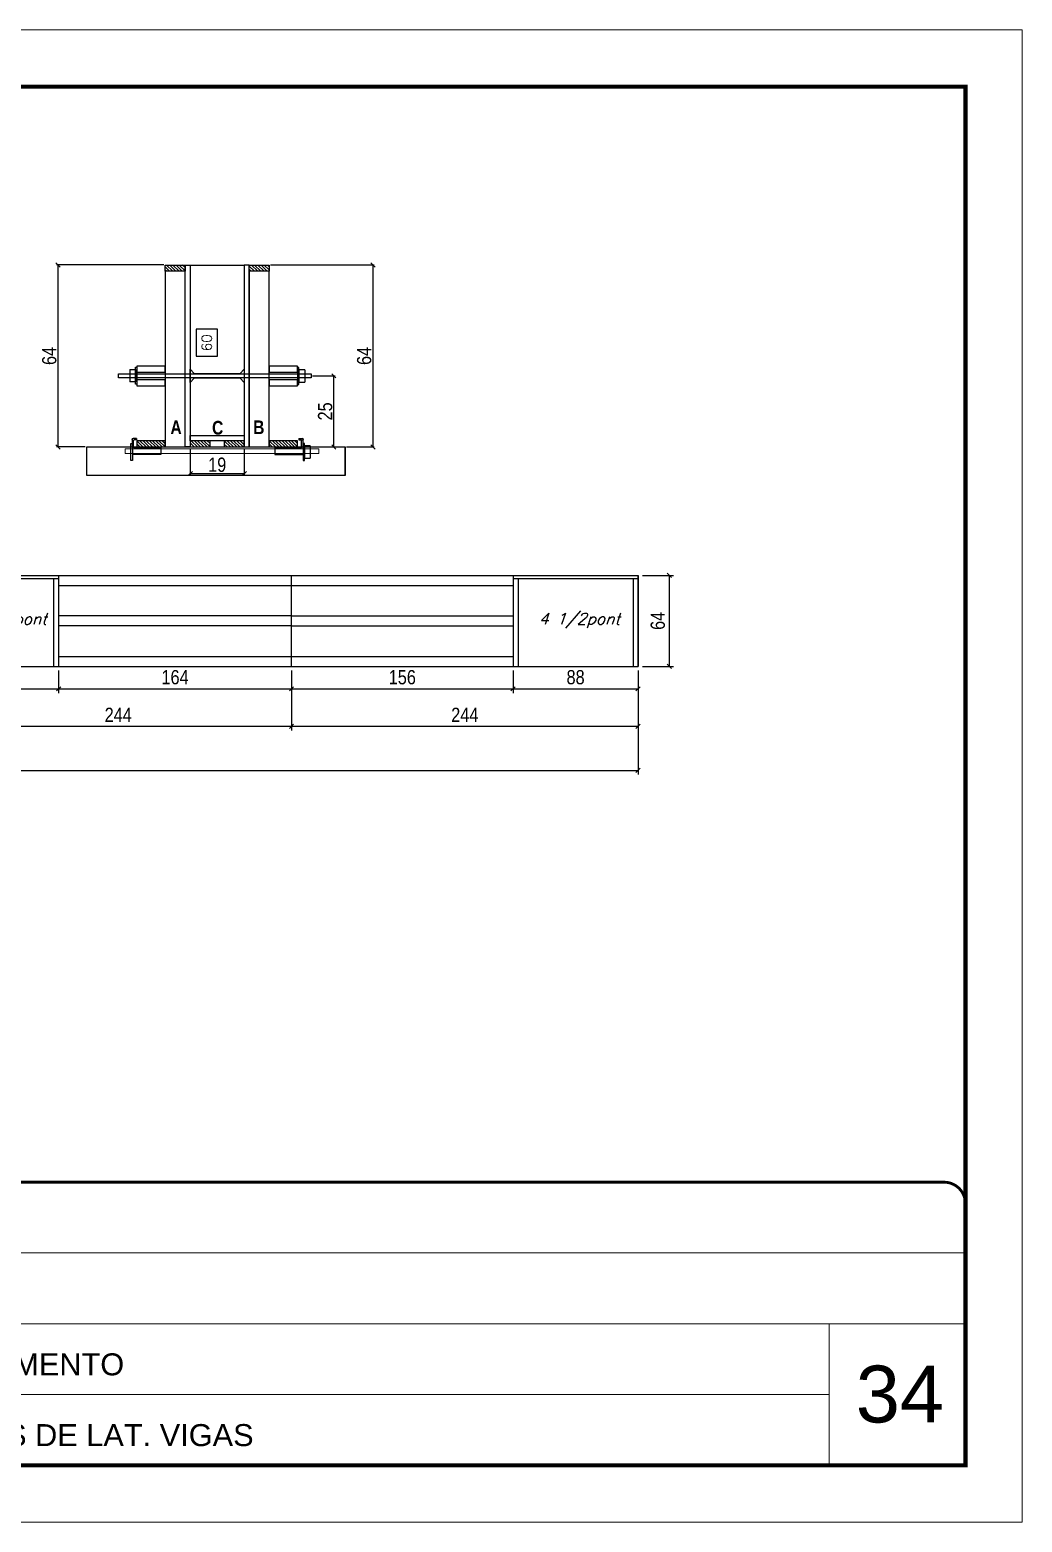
# Model space of a CAD drawing. Extents: x -3394 to 16474, y -5031 to 14397.
# Drawn here: x 6644 to 7342, y 4158 to 5208 of the extents above; entities that cross this region are included whole.
import ezdxf

# ---------------------------------------------------------------- set-up
doc = ezdxf.new("R2010")
doc.units = 0
doc.linetypes.add('CONTINUO', pattern=[0])
doc.linetypes.add('DASHED', pattern=[0.75, 0.5, -0.25])
doc.layers.get('0').update_dxf_attribs({"linetype": 'CONTINUOUS'})
doc.layers.get('Defpoints').update_dxf_attribs({"linetype": 'CONTINUOUS'})
for name, color, linetype in [('1HACHURA MADEIRAS', 1, 'CONTINUOUS'), ('barrote', 251, 'CONTINUOUS'), ('COTA', 241, 'CONTINUOUS'), ('Cota Seção (2x)', 4, 'CONTINUOUS'), ('detalhes', 4, 'CONTINUOUS'), ('Painéis', 200, 'CONTINUOUS'), ('presilha', 1, 'CONTINUOUS'), ('SARR_2.2x10', 60, 'CONTINUOUS'), ('SARR_2.2x7', 40, 'CONTINUOUS'), ('SARR_3.5x7', 81, 'CONTINUOUS'), ('texto', 7, 'CONTINUOUS'), ('Tubo de PVC', 51, 'CONTINUOUS')]:
    doc.layers.add(name, color=color, linetype=linetype)
for name, color, linetype, lineweight in [('CARIMBO', 255, 'CONTINUOUS', 9), ('CONCRETO', 251, 'CONTINUOUS', 25), ('Folhas', 255, 'CONTINUOUS', 9), ('SARRAFO DE PRESSAO', 251, 'DASHED', 9), ('SCO-___-LAJ', 2, 'CONTINUOUS', 0)]:
    doc.layers.add(name, color=color, linetype=linetype, lineweight=lineweight)
doc.styles.add('ARIAL', font='arial.ttf')
doc.styles.add('COTA TECNICA', font='techl___.ttf', dxfattribs={"height": 10})
doc.styles.add('COTA TECNICA 2X', font='techl___.ttf', dxfattribs={"height": 10})
doc.styles.add('ROMANS', font='romans.shx')
doc.styles.add('TECNICA', font='techb___.ttf', dxfattribs={"height": 10})
doc.dimstyles.new('Cota Seção interna', dxfattribs={"dimtxt": 7, "dimasz": 6, "dimexe": 0.18, "dimexo": 2, "dimgap": -4, "dimtad": 3, "dimdec": 1, "dimlfac": 0.5, "dimzin": 12, "dimdsep": 46, "dimtxsty": 'ROMANS', "dimblk": 'ARCHTICK', "dimcen": 0.09, "dimse1": 1, "dimse2": 1, "dimsd1": 1, "dimsd2": 1, "dimclrd": 180, "dimclre": 5, "dimclrt": 1, "dimadec": 0, "dimazin": 3, "dimtfac": 1, "dimtdec": 1, "dimtofl": 0, "dimtmove": 0, "dimatfit": 3, "dimldrblk": 'ARCHTICK', "dimfxl": 1, "dimtolj": 1, "dimtzin": 0, "dimarcsym": 0})
doc.dimstyles.new('PAINEL', dxfattribs={"dimtxt": 10, "dimasz": 3, "dimexe": 3, "dimexo": 3, "dimgap": 3, "dimtad": 1, "dimdec": 1, "dimzin": 12, "dimdsep": 46, "dimtxsty": 'COTA TECNICA', "dimblk1": 'OBLIQUE', "dimblk2": 'OBLIQUE', "dimsah": 1, "dimcen": 0.9, "dimclrd": 4, "dimclre": 4, "dimclrt": 240, "dimadec": 1, "dimazin": 3, "dimtfac": 1, "dimtdec": 1, "dimtmove": 0, "dimatfit": 3, "dimfxl": 1, "dimtolj": 1, "dimtzin": 12, "dimarcsym": 0})
doc.dimstyles.new('SECAO', dxfattribs={"dimscale": 0.333333, "dimtxt": 5, "dimasz": 9, "dimexe": 3, "dimexo": 3, "dimgap": 3, "dimtad": 1, "dimdec": 1, "dimlfac": 0.5, "dimzin": 12, "dimdsep": 46, "dimtxsty": 'COTA TECNICA 2X', "dimblk1": 'OBLIQUE', "dimblk2": 'OBLIQUE', "dimsah": 1, "dimcen": 0.9, "dimclrd": 4, "dimclre": 4, "dimclrt": 240, "dimadec": 1, "dimazin": 3, "dimtfac": 1, "dimtdec": 1, "dimtmove": 0, "dimatfit": 3, "dimfxl": 1, "dimtolj": 1, "dimtzin": 12, "dimarcsym": 0})

# ---------------------------------------------------------------- blocks, each defined once
blk = doc.blocks.new('9999999999')
at = {"color": 30, "linetype": 'CONTINUO'}
for p, q in [((98564.6, 34379.6), (99584, 34379.6)), ((98564.6, 34329.8), (99488, 34329.8)), ((99584, 34329.8), (99488, 34329.8)), ((99488, 34329.8), (99488, 34230.2)), ((98564.6, 34280), (99488, 34280))]:
    blk.add_line(p, q, dxfattribs=at)
at = {"color": 30, "linetype": 'CONTINUO', "const_width": 2}
blk.add_lwpolyline([(99584, 34230.2), (99584, 34414.4, 0.414214), (99569, 34429.4), (98229, 34429.4, 0.414214), (98214, 34414.4), (98214, 34245.2, 0.414214), (98229, 34230.2), (99584, 34230.2)], format="xyb", dxfattribs=at)
at = {"layer": 'Folhas'}
blk.add_lwpolyline([(98139, 34190.2), (99624, 34190.2), (99624, 35240.2), (98139, 35240.2)], close=True, dxfattribs=at)
at = {"layer": 'Folhas', "color": 30, "const_width": 3}
blk.add_lwpolyline([(98214, 34230.2), (99584, 34230.2), (99584, 35200.2), (98214, 35200.2)], close=True, dxfattribs=at)
at = {"color": 7, "linetype": 'Continuous', "ltscale": 5, "style": 'ARIAL'}
for s, p in [('1° PAVIMENTO', (98837.7, 34293.5)), ('PAINÉIS DE LAT. VIGAS', (98837.7, 34243.7))]:
    blk.add_text(s, height=15.483, dxfattribs=at).set_placement(p)
blk = doc.blocks.new('_Oblique')
at = {"color": 0, "linetype": 'ByBlock', "lineweight": -2}
blk.add_line((-0.5, -0.5), (0.5, 0.5), dxfattribs=at)
blk = doc.blocks.new('*D1060')
at = {"layer": 'COTA', "color": 4, "lineweight": -2, "transparency": 16777216}
for p, q in [((6756.5, 4913.5), (6756.5, 4894.8)), ((6794.5, 4913.5), (6794.5, 4894.8)), ((6756.5, 4895.8), (6794.5, 4895.8))]:
    blk.add_line(p, q, dxfattribs=at)
at = {"layer": 'Defpoints', "color": 0, "transparency": 16777216}
for p in [(6756.5, 4914.5), (6794.5, 4914.5), (6794.5, 4895.8)]:
    blk.add_point(p, dxfattribs=at)
at = {"layer": 'COTA', "color": 4, "lineweight": -2, "transparency": 16777216, "xscale": 3, "yscale": 3, "zscale": 3, "rotation": 180}
blk.add_blockref('_Oblique', (6756.5, 4895.8), dxfattribs=at)
at = {"layer": 'COTA', "color": 4, "lineweight": -2, "transparency": 16777216, "xscale": 3, "yscale": 3, "zscale": 3}
blk.add_blockref('_Oblique', (6794.5, 4895.8), dxfattribs=at)
at = {"layer": 'COTA', "color": 240, "transparency": 16777216, "insert": (6775.5, 4901.9), "char_height": 10, "attachment_point": 5, "style": 'COTA TECNICA 2X'}
blk.add_mtext('\\A1;19', dxfattribs=at)
blk = doc.blocks.new('PRESILHA METÁLICA 1')
at = {"layer": 'presilha'}
for p, q in [((7.5, 10.6), (7.5, 19.9)), ((12, 21), (8.6, 21)), ((9, 11.6), (9, 18.9)), ((12, 19.5), (9.6, 19.5)), ((12, 21), (12, 19.5)), ((0, 13), (6, 13)), ((0, 13), (0, 0)), ((6, 0), (0, 0)), ((6, 15.5), (7.5, 15.5)), ((6, -2.5), (6, 15.5)), ((6, 13), (6, 0)), ((7.5, 15.5), (7.5, -2.5)), ((37.5, 4.1), (7.5, 4.1)), ((37.5, 11), (9.6, 11)), ((37.5, 11), (37.5, 4.1)), ((7.5, -2.5), (6, -2.5))]:
    blk.add_line(p, q, dxfattribs=at)
for centre, radius, start, end in [((8.6, 19.9), 1.14, 90, 180), ((9.6, 18.9), 0.57, 90, 180), ((9.6, 11.6), 0.57, 180, 270)]:
    blk.add_arc(centre, radius, start, end, dxfattribs=at)
blk = doc.blocks.new('PRESILHA METÁLICA 2')
at = {"layer": 'presilha'}
for p, q in [((-5.2, 23.5), (-5.2, 22)), ((-5.2, 23.5), (-1.9, 23.5)), ((-5.2, 22), (-2.8, 22)), ((-2.2, 14.1), (-2.2, 21.4)), ((0.8, 18), (-0.8, 18)), ((-0.8, 18), (-0.8, 0)), ((-0.8, 14.6), (-0.8, 22.4)), ((0.8, 0), (0.8, 18)), ((-30.8, 13.5), (-30.8, 6.6)), ((-30.8, 13.5), (-2.8, 13.5)), ((-30.8, 6.6), (-0.8, 6.6)), ((-0.8, 0), (0.8, 0))]:
    blk.add_line(p, q, dxfattribs=at)
for centre, radius, start, end in [((-2.8, 21.4), 0.57, 0, 90), ((-1.9, 22.4), 1.14, 0, 90), ((-2.8, 14.1), 0.57, 270, 0)]:
    blk.add_arc(centre, radius, start, end, dxfattribs=at)
blk = doc.blocks.new('*D1061')
at = {"layer": 'COTA', "color": 4, "lineweight": -2, "transparency": 16777216}
for p, q in [((6813.1, 5042.5), (6886.1, 5042.5)), ((6885.1, 5042.5), (6885.1, 4914.5)), ((6866.5, 4914.5), (6886.1, 4914.5))]:
    blk.add_line(p, q, dxfattribs=at)
at = {"layer": 'Defpoints', "color": 0, "transparency": 16777216}
for p in [(6812.1, 5042.5), (6865.5, 4914.5), (6885.1, 4914.5)]:
    blk.add_point(p, dxfattribs=at)
at = {"layer": 'COTA', "color": 4, "lineweight": -2, "transparency": 16777216, "xscale": 3, "yscale": 3, "zscale": 3}
for p, rotation in [((6885.1, 5042.5), 90), ((6885.1, 4914.5), 270)]:
    blk.add_blockref('_Oblique', p, dxfattribs=dict(at, rotation=rotation))
at = {"layer": 'COTA', "color": 240, "transparency": 16777216, "insert": (6879, 4978.5), "char_height": 10, "attachment_point": 5, "rotation": 90, "style": 'COTA TECNICA 2X'}
blk.add_mtext('\\A1;64', dxfattribs=at)
blk = doc.blocks.new('*D1062')
at = {"layer": 'Cota Seção (2x)', "color": 180, "lineweight": -2, "transparency": 16777216}
for p, q in [((6775.6, 4997.3), (6760.6, 4997.3)), ((6760.6, 4997.3), (6760.6, 4978.3)), ((6775.6, 4978.3), (6775.6, 4997.3)), ((6760.6, 4978.3), (6775.6, 4978.3))]:
    blk.add_line(p, q, dxfattribs=at)
at = {"layer": 'Defpoints', "color": 0, "transparency": 16777216}
for p in [(6756.5, 5042.5), (6779.6, 5042.5), (6763.9, 4922.5)]:
    blk.add_point(p, dxfattribs=at)
at = {"layer": 'Cota Seção (2x)', "color": 1, "transparency": 16777216, "insert": (6768.1, 4987.8), "char_height": 7, "attachment_point": 5, "rotation": 90, "style": 'ROMANS'}
blk.add_mtext('\\A1;60', dxfattribs=at)
blk = doc.blocks.new('_ArchTick')
at = {"color": 0, "linetype": 'ByBlock', "const_width": 0.15}
blk.add_lwpolyline([(-0.5, -0.5), (0.5, 0.5)], dxfattribs=at)
blk = doc.blocks.new('*D1063')
at = {"layer": 'COTA', "color": 4, "lineweight": -2, "transparency": 16777216}
for p, q in [((6737.9, 5042.5), (6662.4, 5042.5)), ((6663.4, 4914.5), (6663.4, 5042.5)), ((6682.6, 4914.5), (6662.4, 4914.5))]:
    blk.add_line(p, q, dxfattribs=at)
at = {"layer": 'Defpoints', "color": 0, "transparency": 16777216}
for p in [(6663.4, 5042.5), (6738.9, 5042.5), (6683.6, 4914.5)]:
    blk.add_point(p, dxfattribs=at)
at = {"layer": 'COTA', "color": 4, "lineweight": -2, "transparency": 16777216, "xscale": 3, "yscale": 3, "zscale": 3}
for p, rotation in [((6663.4, 5042.5), 90), ((6663.4, 4914.5), 270)]:
    blk.add_blockref('_Oblique', p, dxfattribs=dict(at, rotation=rotation))
at = {"layer": 'COTA', "color": 240, "transparency": 16777216, "insert": (6657.3, 4978.5), "char_height": 10, "attachment_point": 5, "rotation": 90, "style": 'COTA TECNICA 2X'}
blk.add_mtext('\\A1;64', dxfattribs=at)
blk = doc.blocks.new('*D1064')
at = {"layer": 'COTA', "color": 4, "lineweight": -2, "transparency": 16777216}
for p, q in [((6842.6, 4964.5), (6858.6, 4964.5)), ((6857.6, 4914.5), (6857.6, 4964.5)), ((6833.1, 4914.5), (6858.6, 4914.5))]:
    blk.add_line(p, q, dxfattribs=at)
at = {"layer": 'Defpoints', "color": 0, "transparency": 16777216}
for p in [(6841.6, 4964.5), (6857.6, 4964.5), (6832.1, 4914.5)]:
    blk.add_point(p, dxfattribs=at)
at = {"layer": 'COTA', "color": 4, "lineweight": -2, "transparency": 16777216, "xscale": 3, "yscale": 3, "zscale": 3}
for p, rotation in [((6857.6, 4964.5), 90), ((6857.6, 4914.5), 270)]:
    blk.add_blockref('_Oblique', p, dxfattribs=dict(at, rotation=rotation))
at = {"layer": 'COTA', "color": 240, "transparency": 16777216, "insert": (6851.5, 4939.5), "char_height": 10, "attachment_point": 5, "rotation": 90, "style": 'COTA TECNICA 2X'}
blk.add_mtext('\\A1;25', dxfattribs=at)
blk = doc.blocks.new('*D1065')
at = {"layer": 'COTA', "color": 4, "linetype": 'ByBlock', "lineweight": -2, "transparency": 16777216}
for p, q in [((7074.8, 4824.1), (7096.8, 4824.1)), ((7093.8, 4760.1), (7093.8, 4824.1)), ((7074.8, 4760.1), (7096.8, 4760.1))]:
    blk.add_line(p, q, dxfattribs=at)
at = {"layer": 'Defpoints', "color": 0, "linetype": 'ByBlock', "transparency": 16777216}
for p in [(7071.8, 4824.1), (7093.8, 4824.1), (7071.8, 4760.1)]:
    blk.add_point(p, dxfattribs=at)
at = {"layer": 'COTA', "color": 4, "linetype": 'ByBlock', "lineweight": -2, "transparency": 16777216, "xscale": 3, "yscale": 3, "zscale": 3}
for p, rotation in [((7093.8, 4824.1), 90), ((7093.8, 4760.1), 270)]:
    blk.add_blockref('_Oblique', p, dxfattribs=dict(at, rotation=rotation))
at = {"layer": 'COTA', "color": 240, "linetype": 'ByBlock', "transparency": 16777216, "insert": (7085.7, 4792.1), "char_height": 10, "attachment_point": 5, "rotation": 90, "style": 'COTA TECNICA'}
blk.add_mtext('\\A1;64', dxfattribs=at)
blk = doc.blocks.new('*D1067')
at = {"layer": 'COTA', "color": 4, "linetype": 'ByBlock', "lineweight": -2, "transparency": 16777216}
for p, q in [((6076.8, 4757.1), (6076.8, 4683.9)), ((7071.8, 4757.1), (7071.8, 4683.9)), ((6076.8, 4686.9), (7071.8, 4686.9))]:
    blk.add_line(p, q, dxfattribs=at)
at = {"layer": 'Defpoints', "color": 0, "linetype": 'ByBlock', "transparency": 16777216}
for p in [(6076.8, 4760.1), (7071.8, 4760.1), (7071.8, 4686.9)]:
    blk.add_point(p, dxfattribs=at)
at = {"layer": 'COTA', "color": 4, "linetype": 'ByBlock', "lineweight": -2, "transparency": 16777216, "xscale": 3, "yscale": 3, "zscale": 3, "rotation": 180}
blk.add_blockref('_Oblique', (6076.8, 4686.9), dxfattribs=at)
at = {"layer": 'COTA', "color": 4, "linetype": 'ByBlock', "lineweight": -2, "transparency": 16777216, "xscale": 3, "yscale": 3, "zscale": 3}
blk.add_blockref('_Oblique', (7071.8, 4686.9), dxfattribs=at)
at = {"layer": 'COTA', "color": 240, "linetype": 'ByBlock', "transparency": 16777216, "insert": (6574.3, 4695.1), "char_height": 10, "attachment_point": 5, "style": 'COTA TECNICA'}
blk.add_mtext('\\A1;995', dxfattribs=at)
blk = doc.blocks.new('*D1068')
at = {"layer": 'COTA', "color": 4, "linetype": 'ByBlock', "lineweight": -2, "transparency": 16777216}
for p, q in [((6827.8, 4757.1), (6827.8, 4714.9)), ((7071.8, 4744.8), (7071.8, 4714.9)), ((6827.8, 4717.9), (7071.8, 4717.9))]:
    blk.add_line(p, q, dxfattribs=at)
at = {"layer": 'Defpoints', "color": 0, "linetype": 'ByBlock', "transparency": 16777216}
for p in [(6827.8, 4760.1), (7071.8, 4747.8), (7071.8, 4717.9)]:
    blk.add_point(p, dxfattribs=at)
at = {"layer": 'COTA', "color": 4, "linetype": 'ByBlock', "lineweight": -2, "transparency": 16777216, "xscale": 3, "yscale": 3, "zscale": 3, "rotation": 180}
blk.add_blockref('_Oblique', (6827.8, 4717.9), dxfattribs=at)
at = {"layer": 'COTA', "color": 4, "linetype": 'ByBlock', "lineweight": -2, "transparency": 16777216, "xscale": 3, "yscale": 3, "zscale": 3}
blk.add_blockref('_Oblique', (7071.8, 4717.9), dxfattribs=at)
at = {"layer": 'COTA', "color": 240, "linetype": 'ByBlock', "transparency": 16777216, "insert": (6949.8, 4726), "char_height": 10, "attachment_point": 5, "style": 'COTA TECNICA'}
blk.add_mtext('\\A1;244', dxfattribs=at)
blk = doc.blocks.new('*D1069')
at = {"layer": 'COTA', "color": 4, "linetype": 'ByBlock', "lineweight": -2, "transparency": 16777216}
for p, q in [((6583.8, 4757.1), (6583.8, 4714.9)), ((6827.8, 4757.1), (6827.8, 4714.9)), ((6583.8, 4717.9), (6827.8, 4717.9))]:
    blk.add_line(p, q, dxfattribs=at)
at = {"layer": 'Defpoints', "color": 0, "linetype": 'ByBlock', "transparency": 16777216}
for p in [(6583.8, 4760.1), (6827.8, 4760.1), (6827.8, 4717.9)]:
    blk.add_point(p, dxfattribs=at)
at = {"layer": 'COTA', "color": 4, "linetype": 'ByBlock', "lineweight": -2, "transparency": 16777216, "xscale": 3, "yscale": 3, "zscale": 3, "rotation": 180}
blk.add_blockref('_Oblique', (6583.8, 4717.9), dxfattribs=at)
at = {"layer": 'COTA', "color": 4, "linetype": 'ByBlock', "lineweight": -2, "transparency": 16777216, "xscale": 3, "yscale": 3, "zscale": 3}
blk.add_blockref('_Oblique', (6827.8, 4717.9), dxfattribs=at)
at = {"layer": 'COTA', "color": 240, "linetype": 'ByBlock', "transparency": 16777216, "insert": (6705.8, 4726), "char_height": 10, "attachment_point": 5, "style": 'COTA TECNICA'}
blk.add_mtext('\\A1;244', dxfattribs=at)
blk = doc.blocks.new('*D1075')
at = {"layer": 'COTA', "color": 4, "lineweight": -2, "transparency": 16777216}
for p, q in [((6583.8, 4757.1), (6583.8, 4741.3)), ((6663.8, 4757.1), (6663.8, 4741.3)), ((6583.8, 4744.3), (6663.8, 4744.3))]:
    blk.add_line(p, q, dxfattribs=at)
at = {"layer": 'Defpoints', "color": 0, "transparency": 16777216}
for p in [(6583.8, 4760.1), (6663.8, 4760.1), (6663.8, 4744.3)]:
    blk.add_point(p, dxfattribs=at)
at = {"layer": 'COTA', "color": 4, "lineweight": -2, "transparency": 16777216, "xscale": 3, "yscale": 3, "zscale": 3, "rotation": 180}
blk.add_blockref('_Oblique', (6583.8, 4744.3), dxfattribs=at)
at = {"layer": 'COTA', "color": 4, "lineweight": -2, "transparency": 16777216, "xscale": 3, "yscale": 3, "zscale": 3}
blk.add_blockref('_Oblique', (6663.8, 4744.3), dxfattribs=at)
at = {"layer": 'COTA', "color": 240, "transparency": 16777216, "insert": (6623.8, 4752.4), "char_height": 10, "attachment_point": 5, "style": 'COTA TECNICA'}
blk.add_mtext('\\A1;80', dxfattribs=at)
blk = doc.blocks.new('*D1115')
at = {"layer": 'COTA', "color": 4, "lineweight": -2, "transparency": 16777216}
for p, q in [((6663.8, 4757.1), (6663.8, 4741.3)), ((6827.8, 4757.1), (6827.8, 4741.3)), ((6663.8, 4744.3), (6827.8, 4744.3))]:
    blk.add_line(p, q, dxfattribs=at)
at = {"layer": 'Defpoints', "color": 0, "transparency": 16777216}
for p in [(6663.8, 4760.1), (6827.8, 4760.1), (6827.8, 4744.3)]:
    blk.add_point(p, dxfattribs=at)
at = {"layer": 'COTA', "color": 4, "lineweight": -2, "transparency": 16777216, "xscale": 3, "yscale": 3, "zscale": 3, "rotation": 180}
blk.add_blockref('_Oblique', (6663.8, 4744.3), dxfattribs=at)
at = {"layer": 'COTA', "color": 4, "lineweight": -2, "transparency": 16777216, "xscale": 3, "yscale": 3, "zscale": 3}
blk.add_blockref('_Oblique', (6827.8, 4744.3), dxfattribs=at)
at = {"layer": 'COTA', "color": 240, "transparency": 16777216, "insert": (6745.8, 4752.4), "char_height": 10, "attachment_point": 5, "style": 'COTA TECNICA'}
blk.add_mtext('\\A1;164', dxfattribs=at)
blk = doc.blocks.new('*D1116')
at = {"layer": 'COTA', "color": 4, "lineweight": -2, "transparency": 16777216}
for p, q in [((6827.8, 4757.1), (6827.8, 4741.3)), ((6983.8, 4757.1), (6983.8, 4741.3)), ((6827.8, 4744.3), (6983.8, 4744.3))]:
    blk.add_line(p, q, dxfattribs=at)
at = {"layer": 'Defpoints', "color": 0, "transparency": 16777216}
for p in [(6827.8, 4760.1), (6983.8, 4760.1), (6983.8, 4744.3)]:
    blk.add_point(p, dxfattribs=at)
at = {"layer": 'COTA', "color": 4, "lineweight": -2, "transparency": 16777216, "xscale": 3, "yscale": 3, "zscale": 3, "rotation": 180}
blk.add_blockref('_Oblique', (6827.8, 4744.3), dxfattribs=at)
at = {"layer": 'COTA', "color": 4, "lineweight": -2, "transparency": 16777216, "xscale": 3, "yscale": 3, "zscale": 3}
blk.add_blockref('_Oblique', (6983.8, 4744.3), dxfattribs=at)
at = {"layer": 'COTA', "color": 240, "transparency": 16777216, "insert": (6905.8, 4752.4), "char_height": 10, "attachment_point": 5, "style": 'COTA TECNICA'}
blk.add_mtext('\\A1;156', dxfattribs=at)
blk = doc.blocks.new('*D1117')
at = {"layer": 'COTA', "color": 4, "lineweight": -2, "transparency": 16777216}
for p, q in [((6983.8, 4757.1), (6983.8, 4741.3)), ((7071.8, 4757.1), (7071.8, 4741.3)), ((6983.8, 4744.3), (7071.8, 4744.3))]:
    blk.add_line(p, q, dxfattribs=at)
at = {"layer": 'Defpoints', "color": 0, "transparency": 16777216}
for p in [(6983.8, 4760.1), (7071.8, 4760.1), (7071.8, 4744.3)]:
    blk.add_point(p, dxfattribs=at)
at = {"layer": 'COTA', "color": 4, "lineweight": -2, "transparency": 16777216, "xscale": 3, "yscale": 3, "zscale": 3, "rotation": 180}
blk.add_blockref('_Oblique', (6983.8, 4744.3), dxfattribs=at)
at = {"layer": 'COTA', "color": 4, "lineweight": -2, "transparency": 16777216, "xscale": 3, "yscale": 3, "zscale": 3}
blk.add_blockref('_Oblique', (7071.8, 4744.3), dxfattribs=at)
at = {"layer": 'COTA', "color": 240, "transparency": 16777216, "insert": (7027.8, 4752.4), "char_height": 10, "attachment_point": 5, "style": 'COTA TECNICA'}
blk.add_mtext('\\A1;88', dxfattribs=at)

msp = doc.modelspace()

# ---------------------------------------------------------------- hatches: boundary and pattern name
at = {"layer": 'SARR_2.2x10'}
h = msp.add_hatch(dxfattribs=at)
h.set_pattern_fill('ANSI31', color=256, scale=0.5, angle=90)
h.set_pattern_definition([(135, (39929.8981, -118597.682), (-1.122532015, -1.122532015), [])])
h.paths.add_polyline_path([(6738.87, 4918.89), (6738.87, 4914.49), (6718.87, 4914.49), (6718.87, 4918.89)])
h = msp.add_hatch(dxfattribs=at)
h.set_pattern_fill('ANSI31', color=256, scale=0.5, angle=90)
h.set_pattern_definition([(135, (39816.6981, -118597.682), (-1.122532015, -1.122532015), [])])
h.paths.add_polyline_path([(6832.07, 4918.89), (6832.07, 4914.49), (6812.07, 4914.49), (6812.07, 4918.89)])
at = {"layer": 'SARR_2.2x7'}
h = msp.add_hatch(dxfattribs=at)
h.set_pattern_fill('ANSI31', color=256, scale=0.5, angle=90)
h.set_pattern_definition([(135, (39820.6981, -118474.082), (-1.122532015, -1.122532015), [])])
h.paths.add_polyline_path([(6752.87, 5042.49), (6752.87, 5038.09), (6738.87, 5038.09), (6738.87, 5042.49)])
h = msp.add_hatch(dxfattribs=at)
h.set_pattern_fill('ANSI31', color=256, scale=0.5, angle=90)
h.set_pattern_definition([(135, (39761.4981, -118474.082), (-1.122532015, -1.122532015), [])])
h.paths.add_polyline_path([(6812.07, 5042.49), (6812.07, 5038.09), (6798.07, 5038.09), (6798.07, 5042.49)])
h = msp.add_hatch(dxfattribs=at)
h.set_pattern_fill('ANSI31', color=256, scale=0.5, angle=90)
h.set_pattern_definition([(135, (39968.2981, -118597.682), (-1.122532015, -1.122532015), [])])
h.paths.add_polyline_path([(6770.47, 4918.89), (6770.47, 4914.49), (6756.47, 4914.49), (6756.47, 4918.89)])
h = msp.add_hatch(dxfattribs=at)
h.set_pattern_fill('ANSI31', color=256, scale=0.5, angle=90)
h.set_pattern_definition([(135, (39944.2981, -118597.682), (-1.122532015, -1.122532015), [])])
h.paths.add_polyline_path([(6794.47, 4918.89), (6794.47, 4914.49), (6780.47, 4914.49), (6780.47, 4918.89)])

# ---------------------------------------------------------------- linework, layer by layer
at = {"layer": '1HACHURA MADEIRAS', "elevation": 0}
for points in [[(6738.87, 4971.4), (6718.87, 4971.4), (6718.87, 4967), (6738.87, 4967)], [(6738.87, 4961.8), (6718.87, 4961.8), (6718.87, 4957.4), (6738.87, 4957.4)]]:
    msp.add_lwpolyline(points, close=True, dxfattribs=at)
at = {"layer": '1HACHURA MADEIRAS'}
for points in [[(6832.07, 4971.4), (6812.07, 4971.4), (6812.07, 4967), (6832.07, 4967)], [(6832.07, 4961.8), (6812.07, 4961.8), (6812.07, 4957.4), (6832.07, 4957.4)]]:
    msp.add_lwpolyline(points, close=True, dxfattribs=at)
at = {"layer": 'barrote', "elevation": 0}
msp.add_lwpolyline([(6865.53, 4894.49), (6683.61, 4894.49), (6683.61, 4914.49), (6865.53, 4914.49)], close=True, dxfattribs=at)
at = {"layer": 'CONCRETO', "linetype": 'Continuous'}
msp.add_line((6756.47, 5042.49), (6794.47, 5042.49), dxfattribs=at)
at = {"layer": 'detalhes', "color": 250}
msp.add_line((6865.53, 4894.49), (6865.53, 4914.49), dxfattribs=at)
at = {"layer": 'Painéis', "linetype": 'ByBlock'}
for p, q in [((6076.78, 4824.06), (7071.78, 4824.06)), ((6827.78, 4760.06), (6827.78, 4824.06)), ((7071.78, 4760.06), (7071.78, 4824.06)), ((6076.78, 4760.06), (7071.78, 4760.06))]:
    msp.add_line(p, q, dxfattribs=at)
at = {"layer": 'Painéis', "linetype": 'Continuous', "elevation": 0}
for points in [[(6752.87, 4914.49), (6752.87, 5042.49), (6756.47, 5042.49), (6756.47, 4914.49)], [(6798.07, 4914.49), (6798.07, 5042.49), (6794.47, 5042.49), (6794.47, 4914.49)], [(6756.47, 4922.49), (6794.47, 4922.49), (6794.47, 4918.89), (6756.47, 4918.89)]]:
    msp.add_lwpolyline(points, close=True, dxfattribs=at)
at = {"layer": 'presilha'}
for p, q in [((6713.87, 4968.92), (6717.87, 4968.92)), ((6713.87, 4968.92), (6713.87, 4960.25)), ((6717.87, 4970.59), (6718.87, 4970.59)), ((6717.87, 4958.59), (6717.87, 4970.59)), ((6717.87, 4968.92), (6717.87, 4960.25)), ((6718.87, 4970.59), (6718.87, 4958.59)), ((6833.07, 4970.4, 0), (6832.07, 4970.4, 0)), ((6832.07, 4970.4, 0), (6832.07, 4958.4, 0)), ((6833.07, 4958.4, 0), (6833.07, 4970.4, 0)), ((6837.07, 4968.73, 0), (6833.07, 4968.73, 0)), ((6833.07, 4968.73, 0), (6833.07, 4960.06, 0)), ((6837.07, 4968.73, 0), (6837.07, 4960.06, 0)), ((6717.87, 4960.25), (6713.87, 4960.25)), ((6718.87, 4958.59), (6717.87, 4958.59)), ((6832.07, 4958.4, 0), (6833.07, 4958.4, 0)), ((6833.07, 4960.06, 0), (6837.07, 4960.06, 0))]:
    msp.add_line(p, q, dxfattribs=at)
at = {"layer": 'presilha', "elevation": 0}
msp.add_lwpolyline([(6706.09, 4965.99), (6841.56, 4965.99), (6841.56, 4962.99), (6706.09, 4962.99)], close=True, dxfattribs=at)
at = {"layer": 'SARR_2.2x10', "elevation": 0}
for points in [[(6738.87, 4918.89), (6718.87, 4918.89), (6718.87, 4914.49), (6738.87, 4914.49)], [(6832.07, 4918.89), (6812.07, 4918.89), (6812.07, 4914.49), (6832.07, 4914.49)]]:
    msp.add_lwpolyline(points, close=True, dxfattribs=at)
at = {"layer": 'SARR_2.2x7', "linetype": 'Continuous'}
for p, q in [((6583.78, 4821.86), (6663.78, 4821.86)), ((6983.78, 4821.86), (7071.78, 4821.86)), ((6663.78, 4817.06), (6827.78, 4817.06)), ((6827.78, 4817.06), (6983.78, 4817.06)), ((6827.78, 4795.56), (6663.78, 4795.56)), ((6827.78, 4788.56), (6663.78, 4788.56)), ((6827.78, 4795.56), (6983.78, 4795.56)), ((6827.78, 4788.56), (6983.78, 4788.56)), ((6663.78, 4767.06), (6827.78, 4767.06)), ((6827.78, 4767.06), (6983.78, 4767.06))]:
    msp.add_line(p, q, dxfattribs=at)
at = {"layer": 'SARR_2.2x7', "elevation": 0}
for points in [[(6738.87, 5042.49), (6752.87, 5042.49), (6752.87, 5038.09), (6738.87, 5038.09)], [(6798.07, 5042.49), (6812.07, 5042.49), (6812.07, 5038.09), (6798.07, 5038.09)], [(6770.47, 4918.89), (6756.47, 4918.89), (6756.47, 4914.49), (6770.47, 4914.49)], [(6794.47, 4918.89), (6780.47, 4918.89), (6780.47, 4914.49), (6794.47, 4914.49)]]:
    msp.add_lwpolyline(points, close=True, dxfattribs=at)
at = {"layer": 'SARR_3.5x7'}
for p, q in [((6660.28, 4821.86), (6660.28, 4760.06)), ((6663.78, 4824.06), (6663.78, 4760.06)), ((6983.78, 4824.06), (6983.78, 4760.06)), ((6987.28, 4821.86), (6987.28, 4760.06)), ((7068.28, 4821.86), (7068.28, 4760.06)), ((7071.78, 4824.06), (7071.78, 4760.06)), ((7068.28, 4760.06), (7071.78, 4760.06))]:
    msp.add_line(p, q, dxfattribs=at)
at = {"layer": 'SARR_3.5x7', "elevation": 0}
for points in [[(6752.87, 5038.09), (6738.87, 5038.09), (6738.87, 4914.49), (6752.87, 4914.49)], [(6812.07, 5038.09), (6798.07, 5038.09), (6798.07, 4914.49), (6812.07, 4914.49)]]:
    msp.add_lwpolyline(points, close=True, dxfattribs=at)
at = {"layer": 'SCO-___-LAJ', "color": 1, "elevation": 0}
msp.add_lwpolyline([(6846.93, 4913.15), (6710.76, 4913.15), (6710.76, 4909.95), (6846.93, 4909.95)], close=True, dxfattribs=at)
at = {"layer": 'Tubo de PVC', "elevation": 0}
msp.add_lwpolyline([(6794.47, 4969.23), (6794.47, 4959.74), (6791.67, 4962.89), (6759.27, 4962.89), (6756.47, 4959.74), (6756.47, 4969.23), (6759.27, 4966.08), (6791.67, 4966.08)], close=True, dxfattribs=at)

# ---------------------------------------------------------------- block references
at = {"layer": 'presilha', "xscale": -0.6666666666666666, "yscale": 0.6666666666666666, "zscale": 0.6666666666666666}
for name, p in [('PRESILHA METÁLICA 2', (6715.2, 4904.85)), ('PRESILHA METÁLICA 1', (6840.94, 4906.52))]:
    msp.add_blockref(name, p, dxfattribs=at)
at = {"layer": 'SARRAFO DE PRESSAO', "color": 6, "linetype": 'ByBlock'}
msp.add_blockref('9999999999', (-92281.77, -30032.25), dxfattribs=at)

# ---------------------------------------------------------------- texts
at = {"layer": 'CARIMBO', "style": 'ARIAL'}
msp.add_text('34', height=40, dxfattribs=at).set_placement((7225.07, 4228.09))
at = {"layer": 'detalhes', "style": 'TECNICA'}
for s, p in [('A', (6742.54, 4923.51)), ('C', (6771.84, 4923.19)), ('B', (6800.81, 4923.51))]:
    msp.add_text(s, height=9.6, dxfattribs=at).set_placement(p)
at = {"layer": 'texto', "color": 2, "char_height": 8, "attachment_point": 5, "style": 'ROMANS'}
for insert in [(6626.92, 4792.28), (7030.45, 4792.28)]:
    msp.add_mtext('{\\Q19;\\C256;4 1/2pont}', dxfattribs=dict(at, insert=insert))

# ---------------------------------------------------------------- dimensions: what is measured, and where the dimension line sits
at = {"layer": 'COTA'}
dim = msp.add_linear_dim(base=(6663.41, 5042.49), p1=(6683.61, 4914.49), p2=(6738.87, 5042.49), angle=90, dimstyle='SECAO', dxfattribs=at)
dim.commit()
dim.dimension.update_dxf_attribs({"geometry": '*D1063', "text_midpoint": (6663.41, 4978.49), "dimtype": 160})
for base, p1, p2, picture, middle in [((6885.13, 4914.49), (6812.07, 5042.49), (6865.53, 4914.49), '*D1061', (6879.02, 4978.49)), ((6857.61, 4964.49), (6832.07, 4914.49), (6841.56, 4964.49), '*D1064', (6851.5, 4939.49))]:
    dim = msp.add_linear_dim(base=base, p1=p1, p2=p2, angle=90, dimstyle='SECAO', dxfattribs=at)
    dim.commit()
    dim.dimension.update_dxf_attribs({"geometry": picture, "text_midpoint": middle})
dim = msp.add_linear_dim(base=(6794.47, 4895.81), p1=(6756.47, 4914.49), p2=(6794.47, 4914.49), dimstyle='SECAO', dxfattribs=at)
dim.commit()
dim.dimension.update_dxf_attribs({"geometry": '*D1060', "text_midpoint": (6775.47, 4895.81), "dimtype": 160})
at = {"layer": 'COTA', "linetype": 'ByBlock'}
dim = msp.add_linear_dim(base=(7093.78, 4824.06), p1=(7071.78, 4760.06), p2=(7071.78, 4824.06), angle=90, dimstyle='PAINEL', dxfattribs=at)
dim.commit()
dim.dimension.update_dxf_attribs({"geometry": '*D1065', "text_midpoint": (7085.68, 4792.06)})
for base, p1, p2, picture, middle in [((7071.78, 4686.91), (6076.78, 4760.06), (7071.78, 4760.06), '*D1067', (6574.28, 4695.05)), ((6827.78, 4717.91), (6583.78, 4760.06), (6827.78, 4760.06), '*D1069', (6705.78, 4725.98)), ((7071.78, 4717.91), (6827.78, 4760.06), (7071.78, 4747.81), '*D1068', (6949.78, 4725.98))]:
    dim = msp.add_linear_dim(base=base, p1=p1, p2=p2, dimstyle='PAINEL', dxfattribs=at)
    dim.commit()
    dim.dimension.update_dxf_attribs({"geometry": picture, "text_midpoint": middle})
at = {"layer": 'COTA'}
for base, p1, p2, picture, middle in [((6663.78, 4744.32), (6583.78, 4760.06), (6663.78, 4760.06), '*D1075', (6623.78, 4752.45)), ((6983.78, 4744.32), (6827.78, 4760.06), (6983.78, 4760.06), '*D1116', (6905.78, 4752.43))]:
    dim = msp.add_linear_dim(base=base, p1=p1, p2=p2, dimstyle='PAINEL', dxfattribs=at)
    dim.commit()
    dim.dimension.update_dxf_attribs({"geometry": picture, "text_midpoint": middle})
for base, p1, p2, picture, middle in [((6827.78, 4744.32), (6663.78, 4760.06), (6827.78, 4760.06), '*D1115', (6745.78, 4752.43)), ((7071.78, 4744.32), (6983.78, 4760.06), (7071.78, 4760.06), '*D1117', (7027.78, 4752.42))]:
    dim = msp.add_linear_dim(base=base, p1=p1, p2=p2, dimstyle='PAINEL', override={"dimtmove": 1}, dxfattribs=at)
    dim.commit()
    dim.dimension.update_dxf_attribs({"geometry": picture, "text_midpoint": middle})
at = {"layer": 'Cota Seção (2x)'}
dim = msp.add_linear_dim(base=(6779.62, 5042.49), p1=(6763.89, 4922.49), p2=(6756.47, 5042.49), angle=90, dimstyle='Cota Seção interna', dxfattribs=at)
dim.commit()
dim.dimension.update_dxf_attribs({"geometry": '*D1062', "text_midpoint": (6779.62, 4987.75), "dimtype": 160})

doc.saveas('drawing.dxf')
